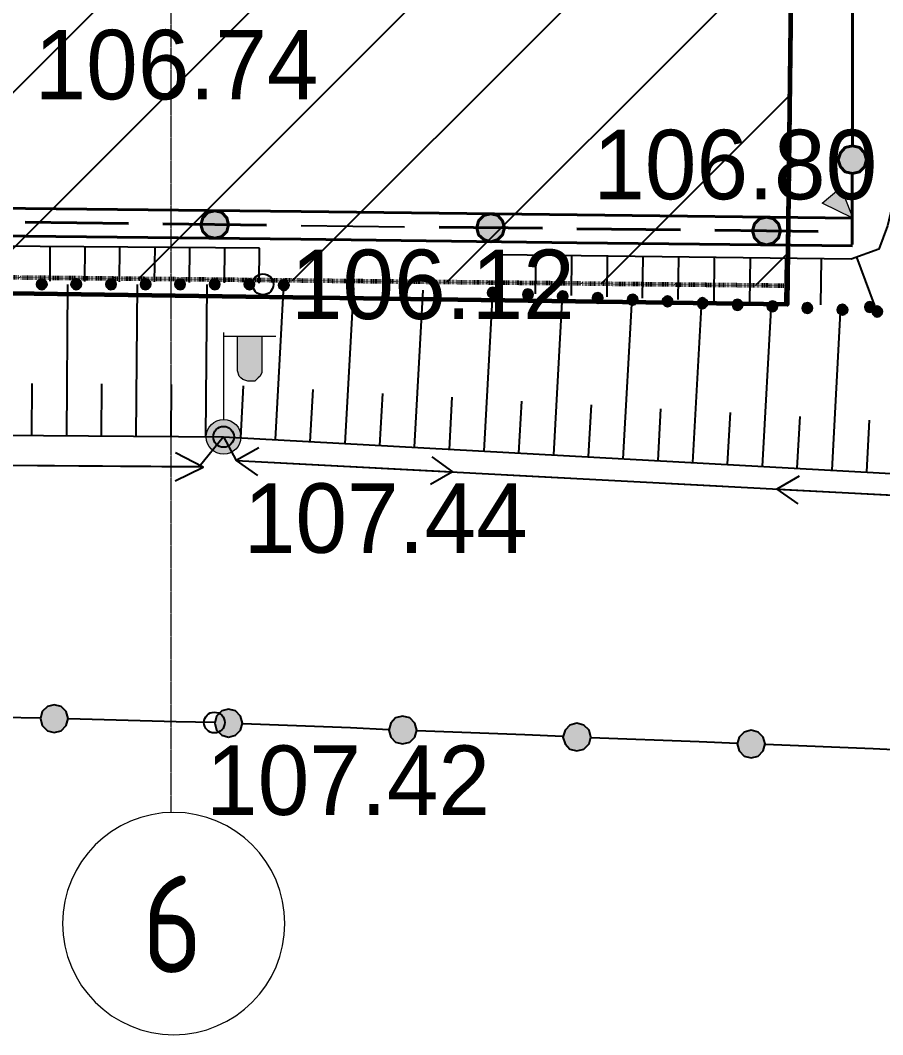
# Model space of a CAD drawing. Header units: millimetres. Extents: x 172667 to 1873135, y -274708 to 168495.
# Drawn here: x 1838091 to 1850510, y -3061 to 11543 of the extents above; entities that cross this region are included whole.
import ezdxf
from ezdxf.enums import TextEntityAlignment as Align

# ---------------------------------------------------------------- set-up
doc = ezdxf.new("R2010")
doc.units = ezdxf.units.MM
doc.linetypes.add('ADSK_Линия сетки', pattern=[25, 20, -2.5, 0, -2.5])
doc.linetypes.add('линия_сгиба', pattern=[1.25, 0.5, -0.25, 0, -0.25, 0, -0.25])
doc.layers.add('017 ОТВОД', color=7, linetype='13.Граница отвода', lineweight=70)
doc.layers.add('Оси', color=10, linetype='Continuous', lineweight=0)
doc.layers.add('_ТОПО', color=253, linetype='Continuous')
doc.layers.add('SC007', color=7, linetype='Continuous')
doc.styles.add('F2', font='', dxfattribs={"height": 0.000909972})
doc.styles.add('GOST Common', font='', dxfattribs={"width": 0.9, "height": 700})
doc.styles.get('F2').set_extended_font_data('D431')
doc.styles.get('GOST Common').set_extended_font_data('GOST Common')
doc.linetypes.add('13.Граница отвода', pattern='A,20,[14,SHAPES,S=0.01,R=0,X=0,Y=0],-2.5', length=22.5)

# ---------------------------------------------------------------- blocks, each defined once
blk = doc.blocks.new('SYMBOL2060002')
at = {"true_color": 0x000000}
blk.add_hatch(color=18, dxfattribs=at).paths.add_polyline_path([(0.15, 0.45), (0, 0), (-0.2, 0.45)])
at = {"color": 18, "linetype": 'Continuous', "lineweight": 0, "true_color": 0x000000, "flags": 128}
blk.add_lwpolyline([(0.15, 0.45), (0, 0), (-0.2, 0.45), (0.15, 0.45), (0.15, 0.45)], close=True, dxfattribs=at)
blk = doc.blocks.new('SYMBOL2060001')
at = {"layer": 'SC007'}
blk.add_circle((0, 0), 0.15, dxfattribs=at)
blk = doc.blocks.new('SYMBOL2090003')
at = {"true_color": 0x000000}
h = blk.add_hatch(color=18, dxfattribs=at)
edge = h.paths.add_edge_path()
edge.add_arc((0, 0), 0.25, 0, 360)
at = {"color": 18, "linetype": 'Continuous', "lineweight": 0, "true_color": 0x000000}
blk.add_circle((0, 0), 0.25, dxfattribs=at)
blk = doc.blocks.new('SYMBOL2090014')
at = {"true_color": 0xffffff}
blk.add_hatch(color=7, dxfattribs=at).paths.add_polyline_path([(0.55, 1.45), (0.55, 0.95), (0.55, 0.925), (0.525, 0.875), (0.5, 0.85), (0.475, 0.825), (0.45, 0.8), (0.425, 0.8), (0.375, 0.8), (0.35, 0.8), (0.275, 0.825), (0.25, 0.85), (0.225, 0.875), (0.2, 0.95), (0.2, 1.45)])
at = {"color": 18, "linetype": 'Continuous', "lineweight": 0, "true_color": 0x000000, "flags": 128}
for points in [[(0, 1.5), (0, 0.25)], [(0, 1.45), (0.75, 1.45)]]:
    blk.add_lwpolyline(points, dxfattribs=at)
blk.add_lwpolyline([(0.55, 1.45), (0.55, 0.95), (0.55, 0.925), (0.525, 0.875), (0.5, 0.85), (0.475, 0.825), (0.45, 0.8), (0.425, 0.8), (0.375, 0.8), (0.35, 0.8), (0.275, 0.825), (0.25, 0.85), (0.225, 0.875), (0.2, 0.95), (0.2, 1.45), (0.55, 1.45)], close=True, dxfattribs=at)
blk = doc.blocks.new('Ось сетки - Круг_Ø8 мм-6577-ПД_АР_О_план на отм_ 0_000')
at = {"layer": 'Оси', "lineweight": 20}
for start, end in [(360, 180), (180, 360)]:
    blk.add_arc((0, 0), 4, start, end, dxfattribs=at)

msp = doc.modelspace()

# ---------------------------------------------------------------- hatches: boundary and pattern name
h = msp.add_hatch()
h.set_pattern_fill('ANSI31', color=30, scale=500)
h.paths.add_polyline_path([(1815477.8, 83886.2), (1850035.1, 83412.2), (1849138.2, 7719.4), (1815477.8, 8078.9)])
at = {"layer": '_ТОПО', "linetype": 'ByBlock', "lineweight": -2}
for points in [[(1850076.2, 9335.1), (1850176.2, 9360.1), (1850246.2, 9435.1), (1850276.2, 9535.1), (1850246.2, 9635.1), (1850176.2, 9710.1), (1850076.2, 9735.1), (1849971.2, 9710.1), (1849901.2, 9635.1), (1849871.2, 9535.1), (1849901.2, 9435.1), (1849971.2, 9360.1)], [(1838401.2, 7665.1), (1838436.2, 7675.1), (1838466.2, 7705.1), (1838476.2, 7740.1), (1838466.2, 7780.1), (1838436.2, 7805.1), (1838401.2, 7815.1), (1838361.2, 7805.1), (1838336.2, 7780.1), (1838326.2, 7740.1), (1838336.2, 7705.1), (1838361.2, 7675.1)], [(1838896.2, 7665.1), (1838936.2, 7675.1), (1838961.2, 7705.1), (1838971.2, 7740.1), (1838961.2, 7780.1), (1838936.2, 7805.1), (1838896.2, 7815.1), (1838861.2, 7805.1), (1838831.2, 7780.1), (1838821.2, 7740.1), (1838831.2, 7705.1), (1838861.2, 7675.1)], [(1839396.2, 7665.1), (1839436.2, 7675.1), (1839461.2, 7705.1), (1839471.2, 7740.1), (1839461.2, 7780.1), (1839436.2, 7805.1), (1839396.2, 7815.1), (1839361.2, 7805.1), (1839331.2, 7780.1), (1839321.2, 7740.1), (1839331.2, 7705.1), (1839361.2, 7675.1)], [(1839896.2, 7665.1), (1839931.2, 7675.1), (1839961.2, 7705.1), (1839971.2, 7740.1), (1839961.2, 7780.1), (1839931.2, 7805.1), (1839896.2, 7815.1), (1839856.2, 7805.1), (1839831.2, 7780.1), (1839821.2, 7740.1), (1839831.2, 7705.1), (1839856.2, 7675.1)], [(1840391.2, 7665.1), (1840431.2, 7675.1), (1840456.2, 7705.1), (1840466.2, 7740.1), (1840456.2, 7780.1), (1840431.2, 7805.1), (1840391.2, 7815.1), (1840356.2, 7805.1), (1840326.2, 7780.1), (1840316.2, 7740.1), (1840326.2, 7705.1), (1840356.2, 7675.1)], [(1840891.2, 7665.1), (1840931.2, 7675.1), (1840956.2, 7705.1), (1840966.2, 7740.1), (1840956.2, 7780.1), (1840931.2, 7805.1), (1840891.2, 7815.1), (1840856.2, 7805.1), (1840826.2, 7780.1), (1840816.2, 7740.1), (1840826.2, 7705.1), (1840856.2, 7675.1)], [(1841391.2, 7665.1), (1841426.2, 7675.1), (1841456.2, 7705.1), (1841466.2, 7740.1), (1841456.2, 7780.1), (1841426.2, 7805.1), (1841391.2, 7815.1), (1841351.2, 7805.1), (1841326.2, 7780.1), (1841316.2, 7740.1), (1841326.2, 7705.1), (1841351.2, 7675.1)], [(1841886.2, 7655.1), (1841926.2, 7665.1), (1841951.2, 7690.1), (1841961.2, 7730.1), (1841951.2, 7765.1), (1841926.2, 7795.1), (1841886.2, 7805.1), (1841851.2, 7795.1), (1841821.2, 7765.1), (1841811.2, 7730.1), (1841821.2, 7690.1), (1841851.2, 7665.1)], [(1844896.2, 7545.1), (1844936.2, 7555.1), (1844961.2, 7580.1), (1844971.2, 7620.1), (1844961.2, 7655.1), (1844936.2, 7685.1), (1844896.2, 7695.1), (1844856.2, 7685.1), (1844831.2, 7655.1), (1844821.2, 7620.1), (1844831.2, 7580.1), (1844856.2, 7555.1)], [(1845401.2, 7520.1), (1845436.2, 7530.1), (1845466.2, 7555.1), (1845476.2, 7595.1), (1845466.2, 7630.1), (1845436.2, 7660.1), (1845401.2, 7670.1), (1845361.2, 7660.1), (1845336.2, 7630.1), (1845326.2, 7595.1), (1845336.2, 7555.1), (1845361.2, 7530.1)], [(1845901.2, 7495.1), (1845941.2, 7505.1), (1845966.2, 7530.1), (1845976.2, 7570.1), (1845966.2, 7605.1), (1845941.2, 7635.1), (1845901.2, 7645.1), (1845866.2, 7635.1), (1845836.2, 7605.1), (1845826.2, 7570.1), (1845836.2, 7530.1), (1845866.2, 7505.1)], [(1846406.2, 7470.1), (1846441.2, 7480.1), (1846471.2, 7505.1), (1846481.2, 7545.1), (1846471.2, 7585.1), (1846441.2, 7610.1), (1846406.2, 7620.1), (1846366.2, 7610.1), (1846341.2, 7585.1), (1846331.2, 7545.1), (1846341.2, 7505.1), (1846366.2, 7480.1)], [(1846911.2, 7445.1), (1846946.2, 7455.1), (1846976.2, 7485.1), (1846986.2, 7520.1), (1846976.2, 7560.1), (1846946.2, 7585.1), (1846911.2, 7595.1), (1846871.2, 7585.1), (1846846.2, 7560.1), (1846836.2, 7520.1), (1846846.2, 7485.1), (1846871.2, 7455.1)], [(1847411.2, 7420.1), (1847451.2, 7430.1), (1847476.2, 7460.1), (1847486.2, 7495.1), (1847476.2, 7535.1), (1847451.2, 7560.1), (1847411.2, 7570.1), (1847376.2, 7560.1), (1847346.2, 7535.1), (1847336.2, 7495.1), (1847346.2, 7460.1), (1847376.2, 7430.1)], [(1847916.2, 7395.1), (1847951.2, 7405.1), (1847981.2, 7435.1), (1847991.2, 7470.1), (1847981.2, 7510.1), (1847951.2, 7535.1), (1847916.2, 7545.1), (1847876.2, 7535.1), (1847851.2, 7510.1), (1847841.2, 7470.1), (1847851.2, 7435.1), (1847876.2, 7405.1)], [(1848421.2, 7370.1), (1848456.2, 7380.1), (1848486.2, 7410.1), (1848496.2, 7445.1), (1848486.2, 7485.1), (1848456.2, 7515.1), (1848421.2, 7525.1), (1848381.2, 7515.1), (1848356.2, 7485.1), (1848346.2, 7445.1), (1848356.2, 7410.1), (1848381.2, 7380.1)], [(1848921.2, 7350.1), (1848961.2, 7360.1), (1848986.2, 7385.1), (1848996.2, 7425.1), (1848986.2, 7460.1), (1848961.2, 7490.1), (1848921.2, 7500.1), (1848886.2, 7490.1), (1848856.2, 7460.1), (1848846.2, 7425.1), (1848856.2, 7385.1), (1848886.2, 7360.1)], [(1849426.2, 7325.1), (1849461.2, 7335.1), (1849491.2, 7360.1), (1849501.2, 7400.1), (1849491.2, 7435.1), (1849461.2, 7465.1), (1849426.2, 7475.1), (1849386.2, 7465.1), (1849361.2, 7435.1), (1849351.2, 7400.1), (1849361.2, 7360.1), (1849386.2, 7335.1)], [(1849931.2, 7300.1), (1849966.2, 7310.1), (1849996.2, 7335.1), (1850006.2, 7375.1), (1849996.2, 7410.1), (1849966.2, 7440.1), (1849931.2, 7450.1), (1849891.2, 7440.1), (1849866.2, 7410.1), (1849856.2, 7375.1), (1849866.2, 7335.1), (1849891.2, 7310.1)], [(1850326.2, 7340.1), (1850361.2, 7350.1), (1850391.2, 7380.1), (1850401.2, 7415.1), (1850391.2, 7455.1), (1850361.2, 7480.1), (1850326.2, 7490.1), (1850286.2, 7480.1), (1850261.2, 7455.1), (1850251.2, 7415.1), (1850261.2, 7380.1), (1850286.2, 7350.1)], [(1850431.2, 7275.1), (1850471.2, 7285.1), (1850496.2, 7310.1), (1850506.2, 7350.1), (1850496.2, 7385.1), (1850471.2, 7415.1), (1850431.2, 7425.1), (1850396.2, 7415.1), (1850366.2, 7385.1), (1850356.2, 7350.1), (1850366.2, 7310.1), (1850396.2, 7285.1)], [(1838581.2, 1290.1), (1838681.2, 1315.1), (1838751.2, 1390.1), (1838781.2, 1490.1), (1838751.2, 1590.1), (1838681.2, 1665.1), (1838581.2, 1690.1), (1838481.2, 1665.1), (1838406.2, 1590.1), (1838381.2, 1490.1), (1838406.2, 1390.1), (1838481.2, 1315.1)], [(1841091.2, 1225.1), (1841191.2, 1250.1), (1841261.2, 1325.1), (1841291.2, 1425.1), (1841261.2, 1525.1), (1841191.2, 1600.1), (1841091.2, 1625.1), (1840991.2, 1600.1), (1840916.2, 1525.1), (1840891.2, 1425.1), (1840916.2, 1325.1), (1840991.2, 1250.1)], [(1843596.2, 1125.1), (1843701.2, 1150.1), (1843771.2, 1225.1), (1843801.2, 1325.1), (1843771.2, 1425.1), (1843701.2, 1500.1), (1843596.2, 1525.1), (1843496.2, 1500.1), (1843426.2, 1425.1), (1843396.2, 1325.1), (1843426.2, 1225.1), (1843496.2, 1150.1)], [(1846106.2, 1025.1), (1846206.2, 1050.1), (1846281.2, 1125.1), (1846306.2, 1225.1), (1846281.2, 1325.1), (1846206.2, 1395.1), (1846106.2, 1425.1), (1846006.2, 1395.1), (1845936.2, 1325.1), (1845906.2, 1225.1), (1845936.2, 1125.1), (1846006.2, 1050.1)], [(1848616.2, 925.1), (1848716.2, 950.1), (1848791.2, 1025.1), (1848816.2, 1125.1), (1848791.2, 1225.1), (1848716.2, 1295.1), (1848616.2, 1325.1), (1848516.2, 1295.1), (1848441.2, 1225.1), (1848416.2, 1125.1), (1848441.2, 1025.1), (1848516.2, 950.1)]]:
    msp.add_hatch(color=8, dxfattribs=at).paths.add_polyline_path(points)
at = {"layer": '_ТОПО', "linetype": 'ByBlock', "lineweight": 40}
for points in [[(1840891.2, 8405.1), (1840991.2, 8430.1), (1841066.2, 8500.1), (1841091.2, 8600.1), (1841066.2, 8700.1), (1840991.2, 8775.1), (1840891.2, 8800.1), (1840791.2, 8775.1), (1840721.2, 8700.1), (1840691.2, 8600.1), (1840721.2, 8500.1), (1840791.2, 8430.1)], [(1844866.2, 8355.1), (1844966.2, 8385.1), (1845036.2, 8455.1), (1845066.2, 8555.1), (1845036.2, 8655.1), (1844966.2, 8730.1), (1844866.2, 8755.1), (1844766.2, 8730.1), (1844691.2, 8655.1), (1844666.2, 8555.1), (1844691.2, 8455.1), (1844766.2, 8385.1)], [(1848836.2, 8310.1), (1848936.2, 8340.1), (1849011.2, 8410.1), (1849036.2, 8510.1), (1849011.2, 8610.1), (1848936.2, 8685.1), (1848836.2, 8710.1), (1848736.2, 8685.1), (1848666.2, 8610.1), (1848636.2, 8510.1), (1848666.2, 8410.1), (1848736.2, 8340.1)]]:
    msp.add_hatch(color=7, dxfattribs=at).paths.add_polyline_path(points)

# ---------------------------------------------------------------- linework, layer by layer
at = {"layer": '017 ОТВОД', "color": 1, "linetype": '13.Граница отвода', "lineweight": 60, "elevation": -103056.2}
msp.add_lwpolyline([(1769145.1, 8582.2), (1770045.1, 84542.2), (1850035.1, 83412.2), (1849135.1, 7452.2)], close=True, dxfattribs=at)
at = {"layer": '017 ОТВОД', "color": 30, "linetype": 'линия_сгиба', "lineweight": 60, "ltscale": 5, "elevation": 3738.5}
msp.add_lwpolyline([(1815477.8, 83886.2), (1850035.1, 83412.2), (1849138.2, 7719.4), (1815477.8, 8078.9)], close=True, dxfattribs=at)
at = {"layer": '_ТОПО', "color": 7, "linetype": 'ByBlock', "lineweight": 40}
for p, q in [((1850076.2, 10855.1, 107038.5), (1850076.2, 11870.1, 107038.5)), ((1850076.2, 10855.1, 107038.5), (1850076.2, 11870.1, 107038.5)), ((1850076.2, 9740.1, 107038.5), (1850076.2, 10855.1, 107038.5)), ((1850076.2, 9740.1, 107038.5), (1850076.2, 10855.1, 107038.5)), ((1850071.2, 8315.1, 107038.5), (1850071.2, 9335.1, 107038.5)), ((1834191.2, 8880.1, 106801.1), (1838166.2, 8835.1, 106800.8)), ((1838166.2, 8835.1, 106800.8), (1842136.2, 8790.1, 106800.5)), ((1842136.2, 8790.1, 106800.5), (1846111.2, 8740.1, 106800.3)), ((1838161.2, 8635.1, 106800.8), (1839651.2, 8615.1, 106800.7)), ((1838161.2, 8635.1, 106800.8), (1839651.2, 8615.1, 106800.7)), ((1846111.2, 8740.1, 106800.3), (1850081.2, 8695.1, 106800)), ((1834186.2, 8480.1, 106801.1), (1838161.2, 8435.1, 106800.8)), ((1840146.2, 8610.1, 106800.7), (1841636.2, 8595.1, 106800.6)), ((1840146.2, 8610.1, 106800.7), (1841636.2, 8595.1, 106800.6)), ((1844121.2, 8565.1, 106800.4), (1845611.2, 8550.1, 106800.3)), ((1844121.2, 8565.1, 106800.4), (1845611.2, 8550.1, 106800.3)), ((1846106.2, 8540.1, 106800.3), (1847596.2, 8525.1, 106800.2)), ((1848091.2, 8520.1, 106800.1), (1849581.2, 8500.1, 106800)), ((1848091.2, 8520.1, 106800.1), (1849581.2, 8500.1, 106800)), ((1838161.2, 8435.1, 106800.8), (1842131.2, 8390.1, 106800.5)), ((1842131.2, 8390.1, 106800.5), (1846106.2, 8340.1, 106800.3)), ((1846106.2, 8340.1, 106800.3), (1850076.2, 8295.1, 106800))]:
    msp.add_line(p, q, dxfattribs=at)
at = {"layer": '_ТОПО', "color": 8, "linetype": 'ByBlock', "lineweight": -2}
for p, q in [((1849876.2, 9535.1, 107038.5), (1849776.2, 9535.1, 107038.5)), ((1849876.2, 9535.1, 107038.5), (1849776.2, 9535.1, 107038.5)), ((1850071.2, 8315.1, 107038.5), (1850071.2, 9335.1, 107038.5)), ((1841535.8, 8259.8, 106257.3), (1815931.3, 8478.3, 106817.4)), ((1842136.2, 8590.1, 106800.5), (1843626.2, 8570.1, 106800.4)), ((1842136.2, 8590.1, 106800.5), (1843626.2, 8570.1, 106800.4)), ((1846106.2, 8540.1, 106800.3), (1847596.2, 8525.1, 106800.2)), ((1838521.2, 7785.1, 106323.9), (1838521.2, 8285.1, 106323.2)), ((1839021.2, 7780.1, 106313.2), (1839026.2, 8280.1, 106312.2)), ((1839521.2, 7775.1, 106302.5), (1839526.2, 8275.1, 106301.2)), ((1840026.2, 7775.1, 106291.8), (1840031.2, 8275.1, 106290.2)), ((1840526.2, 7770.1, 106281.7), (1840531.2, 8270.1, 106279.2)), ((1841031.2, 7765.1, 106272.6), (1841036.2, 8265.1, 106268.2)), ((1841531.2, 7760.1, 106268), (1841536.2, 8260.1, 106257.3)), ((1844999.8, 8165.8, 106511.9), (1844993.2, 7622.4, 106511.9)), ((1845514.8, 8160.8, 106511.9), (1845507.3, 7602.6, 106511.9)), ((1846029.8, 8155.8, 106511.9), (1846022.4, 7582.8, 106511.9)), ((1846544.8, 8145.8, 106511.9), (1846537, 7563, 106511.9)), ((1847054.8, 8140.8, 106511.9), (1847047.6, 7543.4, 106511.9)), ((1847569.8, 8135.8, 106511.9), (1847561.6, 7523.7, 106511.9)), ((1848084.8, 8125.8, 106511.9), (1848077.3, 7503.8, 106511.9)), ((1848599.8, 8120.8, 106511.9), (1848591.3, 7484.1, 106511.9)), ((1849109.8, 8115.8, 106511.9), (1849101.9, 7464.5, 106511.9)), ((1849624.8, 8110.8, 106511.9), (1849615.9, 7444.7, 106511.9)), ((1850134.8, 8130.8, 106511.9), (1850382.1, 7459.7, 106511.9)), ((1838760.2, 5560.8, 106842.5), (1838775.2, 7740.8, 106842.5)), ((1839760.2, 5555.8, 106842.5), (1839777.2, 7740.9, 106842.5)), ((1840765.2, 5545.8, 106842.5), (1840780.3, 7741, 106842.5)), ((1841765.2, 5505.8, 106842.5), (1841888.1, 7729.9, 106842.5)), ((1842770.2, 5450.8, 106842.5), (1842892.2, 7692.7, 106842.5)), ((1843770.2, 5395.8, 106842.5), (1843893.2, 7655.7, 106842.5)), ((1844770.2, 5340.8, 106842.5), (1844896.1, 7618.5, 106842.5)), ((1845775.2, 5285.8, 106842.5), (1845900.1, 7581.3, 106842.5)), ((1846775.2, 5230.8, 106842.5), (1846901.1, 7544.3, 106842.5)), ((1847775.2, 5175.8, 106842.5), (1847904.1, 7507.1, 106842.5)), ((1848780.2, 5120.8, 106842.5), (1848908, 7469.9, 106842.5)), ((1849780.2, 5065.8, 106842.5), (1849909, 7432.8, 106842.5)), ((1838255.2, 5565.8, 106842.5), (1838260.2, 6315.8, 106842.5)), ((1839260.2, 5560.8, 106842.5), (1839265.2, 6310.8, 106842.5)), ((1840265.2, 5550.8, 106842.5), (1840270.2, 6300.8, 106842.5)), ((1841265.2, 5530.8, 106842.5), (1841305.2, 6280.8, 106842.5)), ((1842265.2, 5475.8, 106842.5), (1842310.2, 6225.8, 106842.5)), ((1843270.2, 5420.8, 106842.5), (1843310.2, 6170.8, 106842.5)), ((1844270.2, 5365.8, 106842.5), (1844310.2, 6115.8, 106842.5)), ((1845270.2, 5310.8, 106842.5), (1845315.2, 6060.8, 106842.5)), ((1846275.2, 5260.8, 106842.5), (1846315.2, 6005.8, 106842.5)), ((1847275.2, 5205.8, 106842.5), (1847315.2, 5950.8, 106842.5)), ((1848275.2, 5150.8, 106842.5), (1848320.2, 5895.8, 106842.5)), ((1849280.2, 5095.8, 106842.5), (1849320.2, 5840.8, 106842.5)), ((1850280.2, 5040.8, 106842.5), (1850320.2, 5785.8, 106842.5)), ((1840726.2, 5110.1, 106972), (1836721.2, 5140.1, 106972)), ((1841201.2, 5205.1, 107146), (1844316.2, 5040.1, 107146)), ((1845096.2, 5000.1, 107146), (1848206.2, 4835.1, 107146)), ((1848986.2, 4795.1, 107146), (1852096.2, 4630.1, 107146)), ((1838376.2, 1495.1, 107101.5), (1837826.2, 1505.1, 107101.5)), ((1840336.2, 1445.1, 107101.5), (1838781.2, 1485.1, 107101.5)), ((1840891.2, 1435.1, 107101.5), (1840336.2, 1445.1, 107101.5)), ((1842846.2, 1355.1, 107101.5), (1841291.2, 1415.1, 107101.5)), ((1843396.2, 1330.1, 107101.5), (1842846.2, 1355.1, 107101.5)), ((1845356.2, 1255.1, 107101.5), (1843801.2, 1315.1, 107101.5)), ((1845906.2, 1230.1, 107101.5), (1845356.2, 1255.1, 107101.5)), ((1847866.2, 1155.1, 107101.5), (1846306.2, 1215.1, 107101.5)), ((1848416.2, 1130.1, 107101.5), (1847866.2, 1155.1, 107101.5)), ((1850371.2, 1055.1, 107101.5), (1848816.2, 1115.1, 107101.5)), ((1850926.2, 1030.1, 107101.5), (1850371.2, 1055.1, 107101.5))]:
    msp.add_line(p, q, dxfattribs=at)
at = {"layer": '_ТОПО', "color": 8, "linetype": 'ByBlock', "lineweight": -2, "flags": 128}
for points, elevation in [([(1854509.8, 10371.8), (1852241.7, 10371.8), (1851555, 10184.5), (1851159.7, 9976.5), (1850764.3, 9373), (1850577, 8582.3), (1850452.2, 8249.4), (1850056.8, 8103.7), (1845000.4, 8166.1)], 106451.6), ([(1715488.5, 4964.9), (1716889.2, 4311.4), (1718075.3, 4040.9), (1719128.2, 3980.1), (1720378.1, 4466.1), (1721800, 5018.9), (1722445, 5310.2), (1724317.8, 5934.5), (1727344.2, 6604.1), (1742887.2, 6806.1), (1751503.7, 6735.6), (1781375.2, 5815.1), (1811860.2, 5760.1), (1841019.2, 5546.1), (1855790.2, 4737.1)], 106842.5), ([(1841019.2, 5546.1), (1840667.1, 5112.5), (1812170.2, 5310.2), (1811860.2, 5760.1), (1811376.1, 5426.6), (1781498.8, 5351.8), (1781375.2, 5815.1), (1781041.1, 5372.6), (1751356.2, 5695.1), (1722027.2, 4922.1)], 106972), ([(1841019.2, 5546.1), (1841197.7, 5206.2), (1856377.3, 4405.1)], 107146), ([(1840321.2, 4915.1), (1840726.2, 5110.1), (1840326.2, 5315.1)], 106972), ([(1841526.2, 5390.1), (1841201.2, 5205.1), (1841506.2, 4990.1)], 107146), ([(1844016.2, 5260.1), (1844316.2, 5040.1), (1843996.2, 4860.1)], 107146), ([(1849306.2, 4980.1), (1848986.2, 4795.1), (1849286.2, 4580.1)], 107146)]:
    msp.add_lwpolyline(points, dxfattribs=dict(at, elevation=elevation))
for points, elevation in [([(1850076.2, 9335.1), (1850176.2, 9360.1), (1850246.2, 9435.1), (1850276.2, 9535.1), (1850246.2, 9635.1), (1850176.2, 9710.1), (1850076.2, 9735.1), (1849971.2, 9710.1), (1849901.2, 9635.1), (1849871.2, 9535.1), (1849901.2, 9435.1), (1849971.2, 9360.1), (1850076.2, 9335.1)], 107038.5), ([(1838401.2, 7665.1), (1838436.2, 7675.1), (1838466.2, 7705.1), (1838476.2, 7740.1), (1838466.2, 7780.1), (1838436.2, 7805.1), (1838401.2, 7815.1), (1838361.2, 7805.1), (1838336.2, 7780.1), (1838326.2, 7740.1), (1838336.2, 7705.1), (1838361.2, 7675.1), (1838401.2, 7665.1)], 105296), ([(1838401.2, 7665.1), (1838436.2, 7675.1), (1838466.2, 7705.1), (1838476.2, 7740.1), (1838466.2, 7780.1), (1838436.2, 7805.1), (1838401.2, 7815.1), (1838361.2, 7805.1), (1838336.2, 7780.1), (1838326.2, 7740.1), (1838336.2, 7705.1), (1838361.2, 7675.1), (1838401.2, 7665.1)], 105296), ([(1838896.2, 7665.1), (1838936.2, 7675.1), (1838961.2, 7705.1), (1838971.2, 7740.1), (1838961.2, 7780.1), (1838936.2, 7805.1), (1838896.2, 7815.1), (1838861.2, 7805.1), (1838831.2, 7780.1), (1838821.2, 7740.1), (1838831.2, 7705.1), (1838861.2, 7675.1), (1838896.2, 7665.1)], 105296), ([(1838896.2, 7665.1), (1838936.2, 7675.1), (1838961.2, 7705.1), (1838971.2, 7740.1), (1838961.2, 7780.1), (1838936.2, 7805.1), (1838896.2, 7815.1), (1838861.2, 7805.1), (1838831.2, 7780.1), (1838821.2, 7740.1), (1838831.2, 7705.1), (1838861.2, 7675.1), (1838896.2, 7665.1)], 105296), ([(1839396.2, 7665.1), (1839436.2, 7675.1), (1839461.2, 7705.1), (1839471.2, 7740.1), (1839461.2, 7780.1), (1839436.2, 7805.1), (1839396.2, 7815.1), (1839361.2, 7805.1), (1839331.2, 7780.1), (1839321.2, 7740.1), (1839331.2, 7705.1), (1839361.2, 7675.1), (1839396.2, 7665.1)], 105296), ([(1839396.2, 7665.1), (1839436.2, 7675.1), (1839461.2, 7705.1), (1839471.2, 7740.1), (1839461.2, 7780.1), (1839436.2, 7805.1), (1839396.2, 7815.1), (1839361.2, 7805.1), (1839331.2, 7780.1), (1839321.2, 7740.1), (1839331.2, 7705.1), (1839361.2, 7675.1), (1839396.2, 7665.1)], 105296), ([(1839896.2, 7665.1), (1839931.2, 7675.1), (1839961.2, 7705.1), (1839971.2, 7740.1), (1839961.2, 7780.1), (1839931.2, 7805.1), (1839896.2, 7815.1), (1839856.2, 7805.1), (1839831.2, 7780.1), (1839821.2, 7740.1), (1839831.2, 7705.1), (1839856.2, 7675.1), (1839896.2, 7665.1)], 105296), ([(1839896.2, 7665.1), (1839931.2, 7675.1), (1839961.2, 7705.1), (1839971.2, 7740.1), (1839961.2, 7780.1), (1839931.2, 7805.1), (1839896.2, 7815.1), (1839856.2, 7805.1), (1839831.2, 7780.1), (1839821.2, 7740.1), (1839831.2, 7705.1), (1839856.2, 7675.1), (1839896.2, 7665.1)], 105296), ([(1840391.2, 7665.1), (1840431.2, 7675.1), (1840456.2, 7705.1), (1840466.2, 7740.1), (1840456.2, 7780.1), (1840431.2, 7805.1), (1840391.2, 7815.1), (1840356.2, 7805.1), (1840326.2, 7780.1), (1840316.2, 7740.1), (1840326.2, 7705.1), (1840356.2, 7675.1), (1840391.2, 7665.1)], 105296), ([(1840391.2, 7665.1), (1840431.2, 7675.1), (1840456.2, 7705.1), (1840466.2, 7740.1), (1840456.2, 7780.1), (1840431.2, 7805.1), (1840391.2, 7815.1), (1840356.2, 7805.1), (1840326.2, 7780.1), (1840316.2, 7740.1), (1840326.2, 7705.1), (1840356.2, 7675.1), (1840391.2, 7665.1)], 105296), ([(1840891.2, 7665.1), (1840931.2, 7675.1), (1840956.2, 7705.1), (1840966.2, 7740.1), (1840956.2, 7780.1), (1840931.2, 7805.1), (1840891.2, 7815.1), (1840856.2, 7805.1), (1840826.2, 7780.1), (1840816.2, 7740.1), (1840826.2, 7705.1), (1840856.2, 7675.1), (1840891.2, 7665.1)], 105296), ([(1840891.2, 7665.1), (1840931.2, 7675.1), (1840956.2, 7705.1), (1840966.2, 7740.1), (1840956.2, 7780.1), (1840931.2, 7805.1), (1840891.2, 7815.1), (1840856.2, 7805.1), (1840826.2, 7780.1), (1840816.2, 7740.1), (1840826.2, 7705.1), (1840856.2, 7675.1), (1840891.2, 7665.1)], 105296), ([(1841391.2, 7665.1), (1841426.2, 7675.1), (1841456.2, 7705.1), (1841466.2, 7740.1), (1841456.2, 7780.1), (1841426.2, 7805.1), (1841391.2, 7815.1), (1841351.2, 7805.1), (1841326.2, 7780.1), (1841316.2, 7740.1), (1841326.2, 7705.1), (1841351.2, 7675.1), (1841391.2, 7665.1)], 105296), ([(1841391.2, 7665.1), (1841426.2, 7675.1), (1841456.2, 7705.1), (1841466.2, 7740.1), (1841456.2, 7780.1), (1841426.2, 7805.1), (1841391.2, 7815.1), (1841351.2, 7805.1), (1841326.2, 7780.1), (1841316.2, 7740.1), (1841326.2, 7705.1), (1841351.2, 7675.1), (1841391.2, 7665.1)], 105296), ([(1841886.2, 7655.1), (1841926.2, 7665.1), (1841951.2, 7690.1), (1841961.2, 7730.1), (1841951.2, 7765.1), (1841926.2, 7795.1), (1841886.2, 7805.1), (1841851.2, 7795.1), (1841821.2, 7765.1), (1841811.2, 7730.1), (1841821.2, 7690.1), (1841851.2, 7665.1), (1841886.2, 7655.1)], 105296), ([(1841886.2, 7655.1), (1841926.2, 7665.1), (1841951.2, 7690.1), (1841961.2, 7730.1), (1841951.2, 7765.1), (1841926.2, 7795.1), (1841886.2, 7805.1), (1841851.2, 7795.1), (1841821.2, 7765.1), (1841811.2, 7730.1), (1841821.2, 7690.1), (1841851.2, 7665.1), (1841886.2, 7655.1)], 105296), ([(1844896.2, 7545.1), (1844936.2, 7555.1), (1844961.2, 7580.1), (1844971.2, 7620.1), (1844961.2, 7655.1), (1844936.2, 7685.1), (1844896.2, 7695.1), (1844856.2, 7685.1), (1844831.2, 7655.1), (1844821.2, 7620.1), (1844831.2, 7580.1), (1844856.2, 7555.1), (1844896.2, 7545.1)], 105296), ([(1844896.2, 7545.1), (1844936.2, 7555.1), (1844961.2, 7580.1), (1844971.2, 7620.1), (1844961.2, 7655.1), (1844936.2, 7685.1), (1844896.2, 7695.1), (1844856.2, 7685.1), (1844831.2, 7655.1), (1844821.2, 7620.1), (1844831.2, 7580.1), (1844856.2, 7555.1), (1844896.2, 7545.1)], 105296), ([(1845401.2, 7520.1), (1845436.2, 7530.1), (1845466.2, 7555.1), (1845476.2, 7595.1), (1845466.2, 7630.1), (1845436.2, 7660.1), (1845401.2, 7670.1), (1845361.2, 7660.1), (1845336.2, 7630.1), (1845326.2, 7595.1), (1845336.2, 7555.1), (1845361.2, 7530.1), (1845401.2, 7520.1)], 105296), ([(1845401.2, 7520.1), (1845436.2, 7530.1), (1845466.2, 7555.1), (1845476.2, 7595.1), (1845466.2, 7630.1), (1845436.2, 7660.1), (1845401.2, 7670.1), (1845361.2, 7660.1), (1845336.2, 7630.1), (1845326.2, 7595.1), (1845336.2, 7555.1), (1845361.2, 7530.1), (1845401.2, 7520.1)], 105296), ([(1845901.2, 7495.1), (1845941.2, 7505.1), (1845966.2, 7530.1), (1845976.2, 7570.1), (1845966.2, 7605.1), (1845941.2, 7635.1), (1845901.2, 7645.1), (1845866.2, 7635.1), (1845836.2, 7605.1), (1845826.2, 7570.1), (1845836.2, 7530.1), (1845866.2, 7505.1), (1845901.2, 7495.1)], 105296), ([(1845901.2, 7495.1), (1845941.2, 7505.1), (1845966.2, 7530.1), (1845976.2, 7570.1), (1845966.2, 7605.1), (1845941.2, 7635.1), (1845901.2, 7645.1), (1845866.2, 7635.1), (1845836.2, 7605.1), (1845826.2, 7570.1), (1845836.2, 7530.1), (1845866.2, 7505.1), (1845901.2, 7495.1)], 105296), ([(1846406.2, 7470.1), (1846441.2, 7480.1), (1846471.2, 7505.1), (1846481.2, 7545.1), (1846471.2, 7585.1), (1846441.2, 7610.1), (1846406.2, 7620.1), (1846366.2, 7610.1), (1846341.2, 7585.1), (1846331.2, 7545.1), (1846341.2, 7505.1), (1846366.2, 7480.1), (1846406.2, 7470.1)], 105296), ([(1846406.2, 7470.1), (1846441.2, 7480.1), (1846471.2, 7505.1), (1846481.2, 7545.1), (1846471.2, 7585.1), (1846441.2, 7610.1), (1846406.2, 7620.1), (1846366.2, 7610.1), (1846341.2, 7585.1), (1846331.2, 7545.1), (1846341.2, 7505.1), (1846366.2, 7480.1), (1846406.2, 7470.1)], 105296), ([(1846911.2, 7445.1), (1846946.2, 7455.1), (1846976.2, 7485.1), (1846986.2, 7520.1), (1846976.2, 7560.1), (1846946.2, 7585.1), (1846911.2, 7595.1), (1846871.2, 7585.1), (1846846.2, 7560.1), (1846836.2, 7520.1), (1846846.2, 7485.1), (1846871.2, 7455.1), (1846911.2, 7445.1)], 105296), ([(1846911.2, 7445.1), (1846946.2, 7455.1), (1846976.2, 7485.1), (1846986.2, 7520.1), (1846976.2, 7560.1), (1846946.2, 7585.1), (1846911.2, 7595.1), (1846871.2, 7585.1), (1846846.2, 7560.1), (1846836.2, 7520.1), (1846846.2, 7485.1), (1846871.2, 7455.1), (1846911.2, 7445.1)], 105296), ([(1847411.2, 7420.1), (1847451.2, 7430.1), (1847476.2, 7460.1), (1847486.2, 7495.1), (1847476.2, 7535.1), (1847451.2, 7560.1), (1847411.2, 7570.1), (1847376.2, 7560.1), (1847346.2, 7535.1), (1847336.2, 7495.1), (1847346.2, 7460.1), (1847376.2, 7430.1), (1847411.2, 7420.1)], 105296), ([(1847411.2, 7420.1), (1847451.2, 7430.1), (1847476.2, 7460.1), (1847486.2, 7495.1), (1847476.2, 7535.1), (1847451.2, 7560.1), (1847411.2, 7570.1), (1847376.2, 7560.1), (1847346.2, 7535.1), (1847336.2, 7495.1), (1847346.2, 7460.1), (1847376.2, 7430.1), (1847411.2, 7420.1)], 105296), ([(1847916.2, 7395.1), (1847951.2, 7405.1), (1847981.2, 7435.1), (1847991.2, 7470.1), (1847981.2, 7510.1), (1847951.2, 7535.1), (1847916.2, 7545.1), (1847876.2, 7535.1), (1847851.2, 7510.1), (1847841.2, 7470.1), (1847851.2, 7435.1), (1847876.2, 7405.1), (1847916.2, 7395.1)], 105296), ([(1847916.2, 7395.1), (1847951.2, 7405.1), (1847981.2, 7435.1), (1847991.2, 7470.1), (1847981.2, 7510.1), (1847951.2, 7535.1), (1847916.2, 7545.1), (1847876.2, 7535.1), (1847851.2, 7510.1), (1847841.2, 7470.1), (1847851.2, 7435.1), (1847876.2, 7405.1), (1847916.2, 7395.1)], 105296), ([(1848421.2, 7370.1), (1848456.2, 7380.1), (1848486.2, 7410.1), (1848496.2, 7445.1), (1848486.2, 7485.1), (1848456.2, 7515.1), (1848421.2, 7525.1), (1848381.2, 7515.1), (1848356.2, 7485.1), (1848346.2, 7445.1), (1848356.2, 7410.1), (1848381.2, 7380.1), (1848421.2, 7370.1)], 105296), ([(1848421.2, 7370.1), (1848456.2, 7380.1), (1848486.2, 7410.1), (1848496.2, 7445.1), (1848486.2, 7485.1), (1848456.2, 7515.1), (1848421.2, 7525.1), (1848381.2, 7515.1), (1848356.2, 7485.1), (1848346.2, 7445.1), (1848356.2, 7410.1), (1848381.2, 7380.1), (1848421.2, 7370.1)], 105296), ([(1848921.2, 7350.1), (1848961.2, 7360.1), (1848986.2, 7385.1), (1848996.2, 7425.1), (1848986.2, 7460.1), (1848961.2, 7490.1), (1848921.2, 7500.1), (1848886.2, 7490.1), (1848856.2, 7460.1), (1848846.2, 7425.1), (1848856.2, 7385.1), (1848886.2, 7360.1), (1848921.2, 7350.1)], 105296), ([(1848921.2, 7350.1), (1848961.2, 7360.1), (1848986.2, 7385.1), (1848996.2, 7425.1), (1848986.2, 7460.1), (1848961.2, 7490.1), (1848921.2, 7500.1), (1848886.2, 7490.1), (1848856.2, 7460.1), (1848846.2, 7425.1), (1848856.2, 7385.1), (1848886.2, 7360.1), (1848921.2, 7350.1)], 105296), ([(1849426.2, 7325.1), (1849461.2, 7335.1), (1849491.2, 7360.1), (1849501.2, 7400.1), (1849491.2, 7435.1), (1849461.2, 7465.1), (1849426.2, 7475.1), (1849386.2, 7465.1), (1849361.2, 7435.1), (1849351.2, 7400.1), (1849361.2, 7360.1), (1849386.2, 7335.1), (1849426.2, 7325.1)], 105296), ([(1849426.2, 7325.1), (1849461.2, 7335.1), (1849491.2, 7360.1), (1849501.2, 7400.1), (1849491.2, 7435.1), (1849461.2, 7465.1), (1849426.2, 7475.1), (1849386.2, 7465.1), (1849361.2, 7435.1), (1849351.2, 7400.1), (1849361.2, 7360.1), (1849386.2, 7335.1), (1849426.2, 7325.1)], 105296), ([(1849931.2, 7300.1), (1849966.2, 7310.1), (1849996.2, 7335.1), (1850006.2, 7375.1), (1849996.2, 7410.1), (1849966.2, 7440.1), (1849931.2, 7450.1), (1849891.2, 7440.1), (1849866.2, 7410.1), (1849856.2, 7375.1), (1849866.2, 7335.1), (1849891.2, 7310.1), (1849931.2, 7300.1)], 105296), ([(1849931.2, 7300.1), (1849966.2, 7310.1), (1849996.2, 7335.1), (1850006.2, 7375.1), (1849996.2, 7410.1), (1849966.2, 7440.1), (1849931.2, 7450.1), (1849891.2, 7440.1), (1849866.2, 7410.1), (1849856.2, 7375.1), (1849866.2, 7335.1), (1849891.2, 7310.1), (1849931.2, 7300.1)], 105296), ([(1850326.2, 7340.1), (1850361.2, 7350.1), (1850391.2, 7380.1), (1850401.2, 7415.1), (1850391.2, 7455.1), (1850361.2, 7480.1), (1850326.2, 7490.1), (1850286.2, 7480.1), (1850261.2, 7455.1), (1850251.2, 7415.1), (1850261.2, 7380.1), (1850286.2, 7350.1), (1850326.2, 7340.1)], 106518.3), ([(1850326.2, 7340.1), (1850361.2, 7350.1), (1850391.2, 7380.1), (1850401.2, 7415.1), (1850391.2, 7455.1), (1850361.2, 7480.1), (1850326.2, 7490.1), (1850286.2, 7480.1), (1850261.2, 7455.1), (1850251.2, 7415.1), (1850261.2, 7380.1), (1850286.2, 7350.1), (1850326.2, 7340.1)], 106518.3), ([(1850431.2, 7275.1), (1850471.2, 7285.1), (1850496.2, 7310.1), (1850506.2, 7350.1), (1850496.2, 7385.1), (1850471.2, 7415.1), (1850431.2, 7425.1), (1850396.2, 7415.1), (1850366.2, 7385.1), (1850356.2, 7350.1), (1850366.2, 7310.1), (1850396.2, 7285.1), (1850431.2, 7275.1)], 105296), ([(1850431.2, 7275.1), (1850471.2, 7285.1), (1850496.2, 7310.1), (1850506.2, 7350.1), (1850496.2, 7385.1), (1850471.2, 7415.1), (1850431.2, 7425.1), (1850396.2, 7415.1), (1850366.2, 7385.1), (1850356.2, 7350.1), (1850366.2, 7310.1), (1850396.2, 7285.1), (1850431.2, 7275.1)], 105296), ([(1838581.2, 1290.1), (1838681.2, 1315.1), (1838751.2, 1390.1), (1838781.2, 1490.1), (1838751.2, 1590.1), (1838681.2, 1665.1), (1838581.2, 1690.1), (1838481.2, 1665.1), (1838406.2, 1590.1), (1838381.2, 1490.1), (1838406.2, 1390.1), (1838481.2, 1315.1), (1838581.2, 1290.1)], 107101.5), ([(1838581.2, 1290.1), (1838681.2, 1315.1), (1838751.2, 1390.1), (1838781.2, 1490.1), (1838751.2, 1590.1), (1838681.2, 1665.1), (1838581.2, 1690.1), (1838481.2, 1665.1), (1838406.2, 1590.1), (1838381.2, 1490.1), (1838406.2, 1390.1), (1838481.2, 1315.1), (1838581.2, 1290.1)], 107101.5), ([(1841091.2, 1225.1), (1841191.2, 1250.1), (1841261.2, 1325.1), (1841291.2, 1425.1), (1841261.2, 1525.1), (1841191.2, 1600.1), (1841091.2, 1625.1), (1840991.2, 1600.1), (1840916.2, 1525.1), (1840891.2, 1425.1), (1840916.2, 1325.1), (1840991.2, 1250.1), (1841091.2, 1225.1)], 107101.5), ([(1841091.2, 1225.1), (1841191.2, 1250.1), (1841261.2, 1325.1), (1841291.2, 1425.1), (1841261.2, 1525.1), (1841191.2, 1600.1), (1841091.2, 1625.1), (1840991.2, 1600.1), (1840916.2, 1525.1), (1840891.2, 1425.1), (1840916.2, 1325.1), (1840991.2, 1250.1), (1841091.2, 1225.1)], 107101.5), ([(1843596.2, 1125.1), (1843701.2, 1150.1), (1843771.2, 1225.1), (1843801.2, 1325.1), (1843771.2, 1425.1), (1843701.2, 1500.1), (1843596.2, 1525.1), (1843496.2, 1500.1), (1843426.2, 1425.1), (1843396.2, 1325.1), (1843426.2, 1225.1), (1843496.2, 1150.1), (1843596.2, 1125.1)], 107101.5), ([(1843596.2, 1125.1), (1843701.2, 1150.1), (1843771.2, 1225.1), (1843801.2, 1325.1), (1843771.2, 1425.1), (1843701.2, 1500.1), (1843596.2, 1525.1), (1843496.2, 1500.1), (1843426.2, 1425.1), (1843396.2, 1325.1), (1843426.2, 1225.1), (1843496.2, 1150.1), (1843596.2, 1125.1)], 107101.5), ([(1846106.2, 1025.1), (1846206.2, 1050.1), (1846281.2, 1125.1), (1846306.2, 1225.1), (1846281.2, 1325.1), (1846206.2, 1395.1), (1846106.2, 1425.1), (1846006.2, 1395.1), (1845936.2, 1325.1), (1845906.2, 1225.1), (1845936.2, 1125.1), (1846006.2, 1050.1), (1846106.2, 1025.1)], 107101.5), ([(1846106.2, 1025.1), (1846206.2, 1050.1), (1846281.2, 1125.1), (1846306.2, 1225.1), (1846281.2, 1325.1), (1846206.2, 1395.1), (1846106.2, 1425.1), (1846006.2, 1395.1), (1845936.2, 1325.1), (1845906.2, 1225.1), (1845936.2, 1125.1), (1846006.2, 1050.1), (1846106.2, 1025.1)], 107101.5), ([(1848616.2, 925.1), (1848716.2, 950.1), (1848791.2, 1025.1), (1848816.2, 1125.1), (1848791.2, 1225.1), (1848716.2, 1295.1), (1848616.2, 1325.1), (1848516.2, 1295.1), (1848441.2, 1225.1), (1848416.2, 1125.1), (1848441.2, 1025.1), (1848516.2, 950.1), (1848616.2, 925.1)], 107101.5), ([(1848616.2, 925.1), (1848716.2, 950.1), (1848791.2, 1025.1), (1848816.2, 1125.1), (1848791.2, 1225.1), (1848716.2, 1295.1), (1848616.2, 1325.1), (1848516.2, 1295.1), (1848441.2, 1225.1), (1848416.2, 1125.1), (1848441.2, 1025.1), (1848516.2, 950.1), (1848616.2, 925.1)], 107101.5)]:
    msp.add_lwpolyline(points, close=True, dxfattribs=dict(at, elevation=elevation))
at = {"layer": '_ТОПО', "color": 7, "linetype": 'ByBlock', "lineweight": 40, "flags": 128}
for points, elevation in [([(1850076.2, 9335.1), (1850176.2, 9360.1), (1850246.2, 9435.1), (1850276.2, 9535.1), (1850246.2, 9635.1), (1850176.2, 9710.1), (1850076.2, 9735.1), (1849971.2, 9710.1), (1849901.2, 9635.1), (1849871.2, 9535.1), (1849901.2, 9435.1), (1849971.2, 9360.1), (1850076.2, 9335.1)], 107038.5), ([(1840891.2, 8405.1), (1840991.2, 8430.1), (1841066.2, 8500.1), (1841091.2, 8600.1), (1841066.2, 8700.1), (1840991.2, 8775.1), (1840891.2, 8800.1), (1840791.2, 8775.1), (1840721.2, 8700.1), (1840691.2, 8600.1), (1840721.2, 8500.1), (1840791.2, 8430.1), (1840891.2, 8405.1)], 106800.6), ([(1840891.2, 8405.1), (1840991.2, 8430.1), (1841066.2, 8500.1), (1841091.2, 8600.1), (1841066.2, 8700.1), (1840991.2, 8775.1), (1840891.2, 8800.1), (1840791.2, 8775.1), (1840721.2, 8700.1), (1840691.2, 8600.1), (1840721.2, 8500.1), (1840791.2, 8430.1), (1840891.2, 8405.1)], 107296.5), ([(1844866.2, 8355.1), (1844966.2, 8385.1), (1845036.2, 8455.1), (1845066.2, 8555.1), (1845036.2, 8655.1), (1844966.2, 8730.1), (1844866.2, 8755.1), (1844766.2, 8730.1), (1844691.2, 8655.1), (1844666.2, 8555.1), (1844691.2, 8455.1), (1844766.2, 8385.1), (1844866.2, 8355.1)], 106800.4), ([(1844866.2, 8355.1), (1844966.2, 8385.1), (1845036.2, 8455.1), (1845066.2, 8555.1), (1845036.2, 8655.1), (1844966.2, 8730.1), (1844866.2, 8755.1), (1844766.2, 8730.1), (1844691.2, 8655.1), (1844666.2, 8555.1), (1844691.2, 8455.1), (1844766.2, 8385.1), (1844866.2, 8355.1)], 107296.5), ([(1848836.2, 8310.1), (1848936.2, 8340.1), (1849011.2, 8410.1), (1849036.2, 8510.1), (1849011.2, 8610.1), (1848936.2, 8685.1), (1848836.2, 8710.1), (1848736.2, 8685.1), (1848666.2, 8610.1), (1848636.2, 8510.1), (1848666.2, 8410.1), (1848736.2, 8340.1), (1848836.2, 8310.1)], 106800.1), ([(1848836.2, 8310.1), (1848936.2, 8340.1), (1849011.2, 8410.1), (1849036.2, 8510.1), (1849011.2, 8610.1), (1848936.2, 8685.1), (1848836.2, 8710.1), (1848736.2, 8685.1), (1848666.2, 8610.1), (1848636.2, 8510.1), (1848666.2, 8410.1), (1848736.2, 8340.1), (1848836.2, 8310.1)], 107296.5)]:
    msp.add_lwpolyline(points, close=True, dxfattribs=dict(at, elevation=elevation))
at = {"layer": 'Оси', "linetype": 'ADSK_Линия сетки'}
msp.add_line((1840265.2, 139.4, 3738.5), (1840265.2, 77148.6, 3738.5), dxfattribs=at)

# ---------------------------------------------------------------- block references
at = {"layer": '_ТОПО', "color": 8, "linetype": 'ByBlock', "lineweight": -2, "xscale": 1000, "yscale": 1000, "zscale": 1000, "rotation": 39.99203199999999}
msp.add_blockref('SYMBOL2060002', (1850081.2, 8696.1, 106800), dxfattribs=at)
at = {"layer": '_ТОПО', "color": 8, "linetype": 'ByBlock', "lineweight": -2, "xscale": 1000, "yscale": 1000, "zscale": 1000}
for name, p in [('SYMBOL2060001', (1841586.2, 7741.1, 106119)), ('SYMBOL2090014', (1841019.2, 5546.1, 107444)), ('SYMBOL2090003', (1841019.2, 5546.1, 107444)), ('SYMBOL2060001', (1841019.2, 5546.1, 107444)), ('SYMBOL2060001', (1840886.2, 1433.1, 107416))]:
    msp.add_blockref(name, p, dxfattribs=at)
at = {"layer": 'Оси', "lineweight": 20, "xscale": 399.9999999999997, "yscale": 399.9999999999997, "zscale": 399.9999999999997}
msp.add_blockref('Ось сетки - Круг_Ø8 мм-6577-ПД_АР_О_план на отм_ 0_000', (1840301.2, -1460.6, 209850.8), dxfattribs=at)

# ---------------------------------------------------------------- texts
at = {"layer": '_ТОПО', "color": 8, "linetype": 'ByBlock', "lineweight": -2, "style": 'F2'}
for s, p in [('106.74', (1838296.2, 10905.1, 108883)), ('106.80', (1846341.2, 9466.1, 106750)), ('106.12', (1841986.2, 7741.1, 106609)), ('107.44', (1841309.2, 4376.1, 107584)), ('107.42', (1840766.2, 603.1, 107596))]:
    msp.add_text(s, height=1000, dxfattribs=at).set_placement(p, align=Align.MIDDLE_LEFT)
at = {"layer": 'Оси', "insert": (1839846.1, -770.5, 209850.8), "char_height": 1400, "width": 1096.708, "attachment_point": 1, "style": 'GOST Common'}
msp.add_mtext('\\fGOST Common|b0|i0|c204|p34|;\\W.9;6', dxfattribs=at)

doc.saveas('drawing.dxf')
